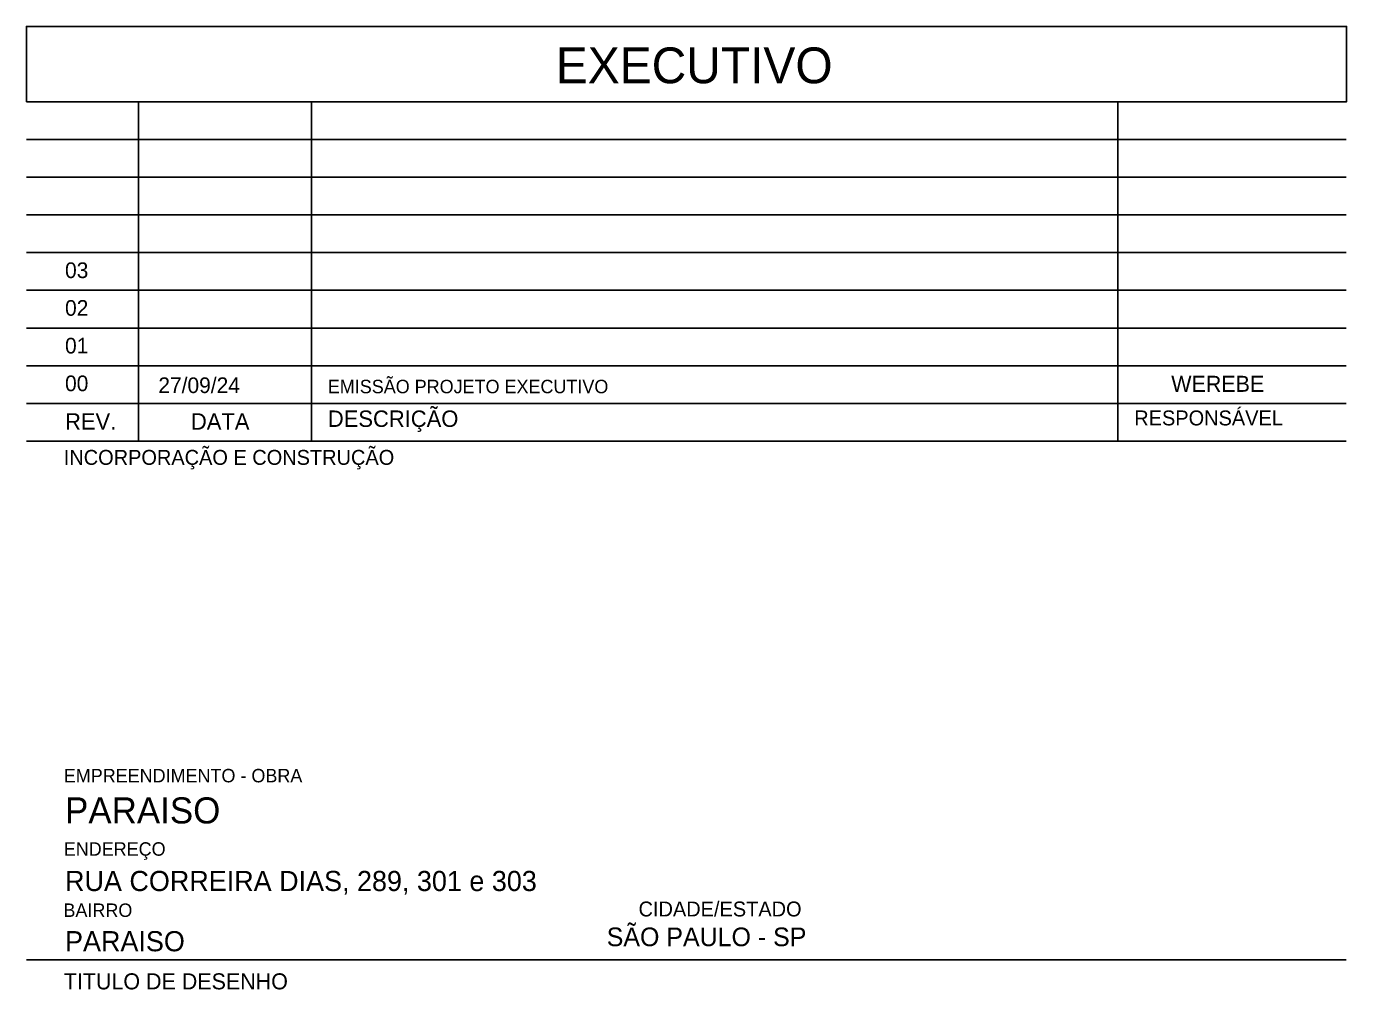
# Model space of a CAD drawing. Header units: metres. Extents: x 1556 to 7189, y 1013 to 3871.
# Drawn here: x 6255 to 7139, y 1702 to 2347 of the extents above; entities that cross this region are included whole.
import ezdxf

# ---------------------------------------------------------------- set-up
doc = ezdxf.new("R2010")
doc.units = ezdxf.units.M
for name, color, linetype in [('1', 1, 'Continuous'), ('3', 3, 'Continuous'), ('4', 4, 'Continuous'), ('6', 6, 'Continuous'), ('9', 9, 'Continuous')]:
    doc.layers.add(name, color=color, linetype=linetype)

msp = doc.modelspace()

# ---------------------------------------------------------------- linework, layer by layer
at = {"layer": '1', "linetype": 'Continuous'}
for p, q in [((7138.994654, 2069.566745), (6254.762797, 2069.566745)), ((7138.994654, 1721.930048), (6254.762797, 1721.930048))]:
    msp.add_line(p, q, dxfattribs=at)
at = {"layer": '6', "linetype": 'Continuous'}
msp.add_lwpolyline([(6254.762797, 2296.940651), (7139.251311, 2296.940651), (7139.251311, 2347.468186), (6254.762797, 2347.468186), (6254.762797, 2296.940651)], dxfattribs=at)
at = {"layer": '9', "linetype": 'Continuous'}
for p, q in [((7139.251311, 2347.468186), (6254.762797, 2347.468186)), ((7139.251311, 2296.940651), (6254.762797, 2296.940651)), ((6329.796186, 2296.940651), (6329.796186, 2069.566745)), ((6445.732766, 2069.566745), (6445.732766, 2296.940651)), ((6986.006475, 2069.566745), (6986.006475, 2296.940651)), ((7138.994654, 2271.676884), (6254.762797, 2271.676884)), ((7138.994654, 2246.413116), (6254.762797, 2246.413116)), ((7138.994654, 2221.149349), (6254.762797, 2221.149349)), ((7138.994654, 2195.885582), (6254.762797, 2195.885582)), ((7138.994654, 2170.621814), (6254.762797, 2170.621814)), ((7138.994654, 2145.358047), (6254.762797, 2145.358047)), ((7138.994654, 2120.094279), (6254.762797, 2120.094279)), ((7138.994654, 2094.830512), (6254.762797, 2094.830512))]:
    msp.add_line(p, q, dxfattribs=at)

# ---------------------------------------------------------------- texts
at = {"layer": '3', "linetype": 'Continuous'}
for s, height, p in [('03', 10.5, (6280.649601, 2178.830474)), ('02', 10.5, (6280.649601, 2153.566706)), ('01', 10.5, (6280.649601, 2128.302939)), ('00', 10.499895, (6280.649601, 2103.039172)), ('27/09/24', 10.5, (6343.162866, 2101.783597)), ('EMISSÃO PROJETO EXECUTIVO', 9, (6456.720738, 2101.670287)), ('WEREBE', 10.749893, (7021.785885, 2102.604219)), ('REV.', 10.99989, (6280.649601, 2077.275409)), ('DATA', 10.99989, (6364.979258, 2077.275409)), ('DESCRIÇÃO', 10.99989, (6456.720738, 2079.107134)), ('RESPONSÁVEL', 9.9999, (6996.994446, 2080.107124)), ('INCORPORAÇÃO E CONSTRUÇÃO', 9.9999, (6279.799974, 2053.687828)), ('EMPREENDIMENTO - OBRA', 8.99991, (6279.799974, 1840.948341)), ('ENDEREÇO', 8.99991, (6279.799974, 1791.786394)), ('CIDADE/ESTADO', 9.9999, (6664.887698, 1751.0815)), ('BAIRRO', 8.99991, (6279.57662, 1750.769444)), ('TITULO DE DESENHO', 10.749893, (6279.799974, 1702.223164))]:
    msp.add_text(s, height=height, dxfattribs=at).set_placement(p)
at = {"layer": '4', "linetype": 'Continuous'}
for s, height, p in [('RUA CORREIRA DIAS, 289, 301 e 303', 13.5, (6280.649601, 1768.098358)), ('SÃO PAULO - SP', 12.499875, (6643.563236, 1731.159897)), ('PARAISO', 13.5, (6280.649601, 1727.747288))]:
    msp.add_text(s, height=height, dxfattribs=at).set_placement(p)
at = {"layer": '6', "linetype": 'Continuous'}
for s, height, p in [('EXECUTIVO', 24, (6609.45077, 2309.36575)), ('PARAISO', 17.5, (6280.649601, 1813.388736))]:
    msp.add_text(s, height=height, dxfattribs=at).set_placement(p)

doc.saveas('drawing.dxf')
